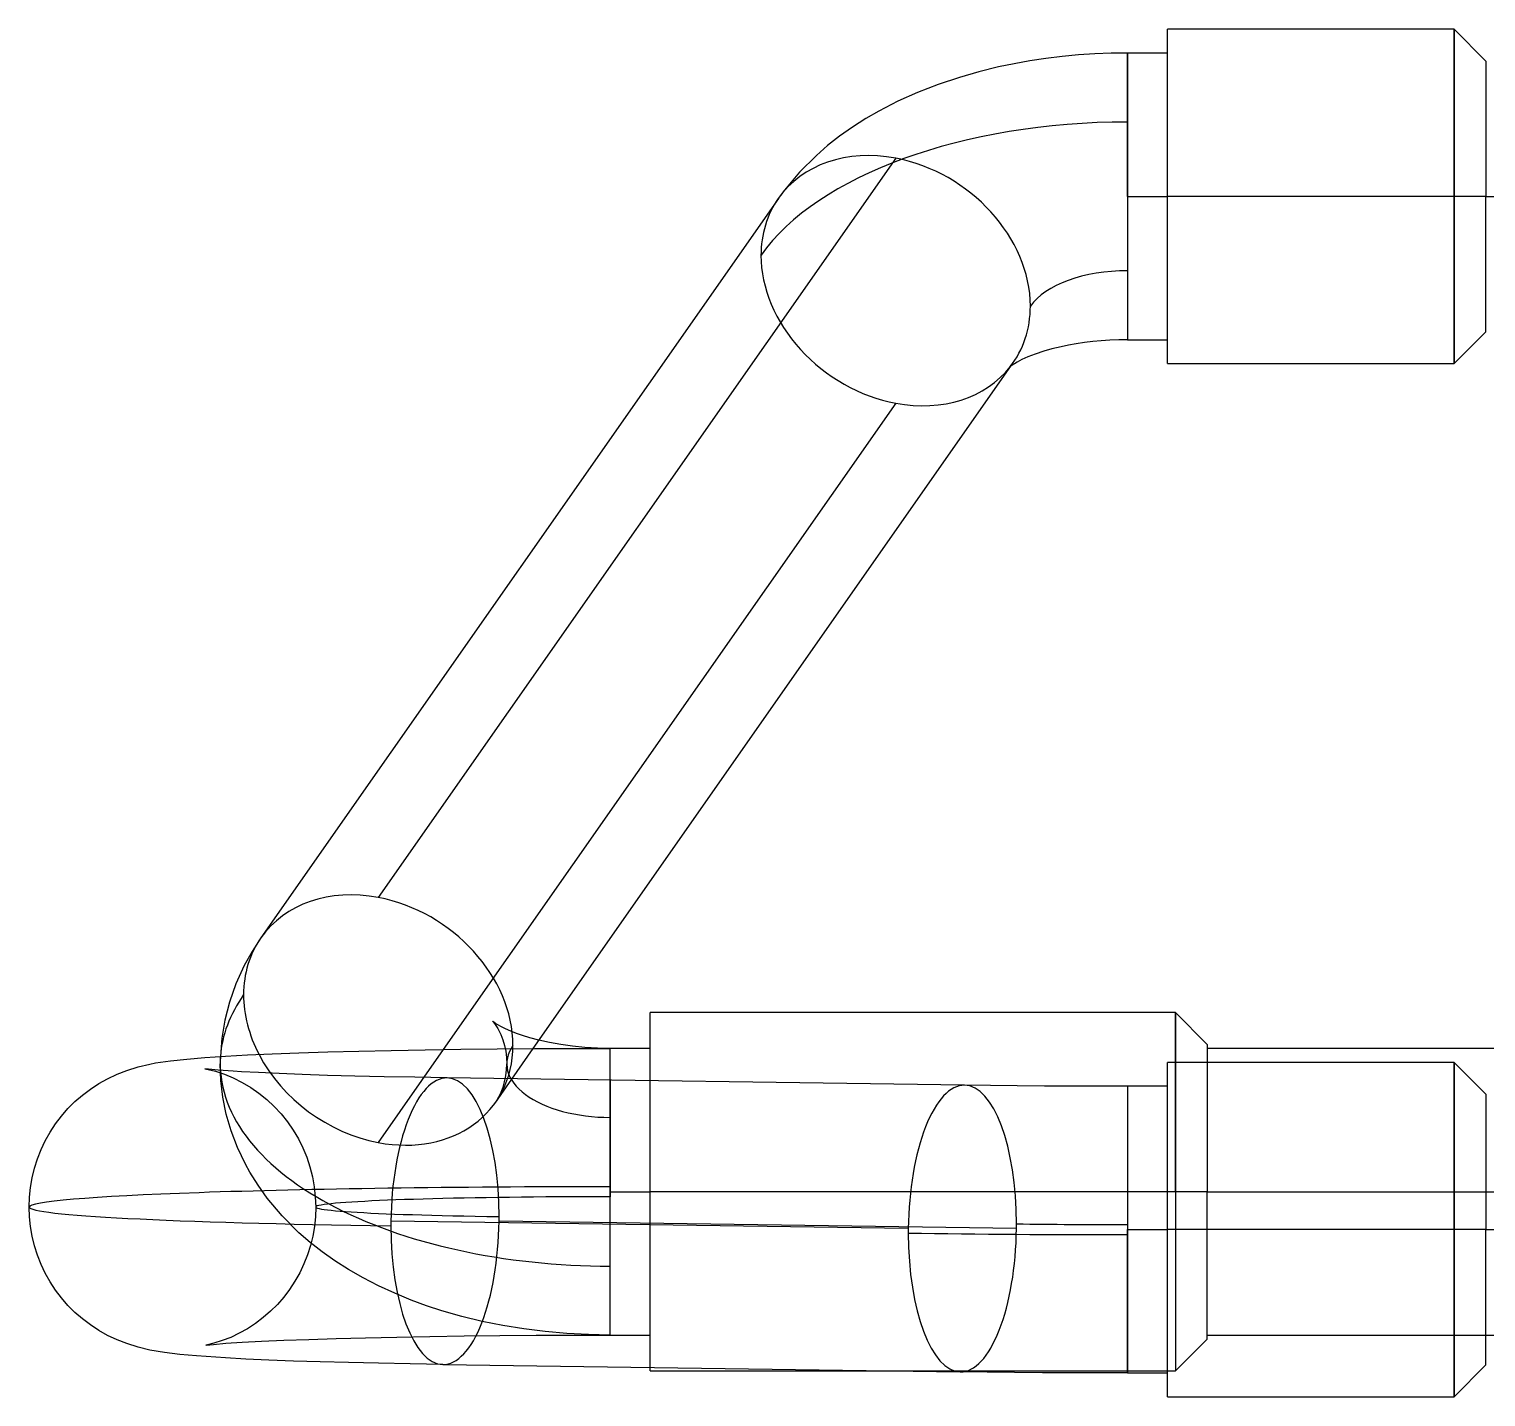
# Model space of a CAD drawing. Header units: millimetres. Extents: x -51.9 to 4.8, y -18 to 18.
# Drawn here: x -51.9 to -33.6, y -8.58 to 8.6 of the extents above; entities that cross this region are included whole.
import ezdxf

# ---------------------------------------------------------------- set-up
doc = ezdxf.new("R2010")
doc.units = ezdxf.units.MM
doc.layers.add('MAIN-1', color=7, linetype='Continuous')
doc.layers.add('MAIN-2', color=7, linetype='Continuous')

msp = doc.modelspace()

# ---------------------------------------------------------------- linework, layer by layer
at = {"layer": 'MAIN-1'}
for p, q in [((-37.6, 6.502), (-37.6, 8.602)), ((-34, 8.602), (-37.6, 8.602)), ((-34, 6.502), (-34, 8.602)), ((-33.6, 8.202), (-34, 8.602)), ((-38.923, 8.259), (-39.126, 8.234)), ((-38.718, 8.278), (-38.923, 8.259)), ((-38.513, 8.291), (-38.718, 8.278)), ((-38.307, 8.3), (-38.513, 8.291)), ((-38.1, 8.302), (-38.307, 8.3)), ((-38.1, 7.436), (-38.1, 8.302)), ((-37.6, 8.302), (-38.1, 8.302)), ((-39.971, 8.067), (-40.213, 7.997)), ((-39.722, 8.127), (-39.971, 8.067)), ((-39.526, 8.168), (-39.722, 8.127)), ((-39.327, 8.204), (-39.526, 8.168)), ((-39.126, 8.234), (-39.327, 8.204)), ((-33.6, 8.202), (-33.6, 6.502)), ((-40.481, 7.908), (-40.74, 7.807)), ((-40.213, 7.997), (-40.481, 7.908)), ((-40.988, 7.696), (-41.224, 7.574)), ((-40.74, 7.807), (-40.988, 7.696)), ((-41.224, 7.574), (-41.39, 7.478)), ((-41.558, 7.371), (-41.718, 7.258)), ((-41.39, 7.478), (-41.558, 7.371)), ((-38.1, 6.502), (-38.1, 7.436)), ((-41.869, 7.14), (-42.01, 7.017)), ((-41.718, 7.258), (-41.869, 7.14)), ((-42.01, 7.017), (-42.223, 6.804)), ((-42.223, 6.804), (-42.411, 6.582)), ((-42.488, 6.475), (-48.988, -2.811)), ((-42.411, 6.582), (-42.489, 6.475)), ((-38.1, 6.502), (-37.6, 6.502)), ((-38.1, 6.502), (-38.1, 4.702)), ((-34, 6.502), (-37.6, 6.502)), ((-37.6, 4.402), (-37.6, 6.502)), ((-33.6, 6.502), (-34, 6.502)), ((-34, 4.402), (-34, 6.502)), ((-33.6, 6.502), (-29.1, 6.502)), ((-33.6, 4.802), (-33.6, 6.502)), ((-34, 4.402), (-33.6, 4.802)), ((-39.051, 4.586), (-39.155, 4.556)), ((-38.937, 4.614), (-39.051, 4.586)), ((-38.843, 4.634), (-38.937, 4.614)), ((-38.745, 4.651), (-38.843, 4.634)), ((-38.643, 4.666), (-38.745, 4.651)), ((-38.538, 4.679), (-38.643, 4.666)), ((-38.431, 4.689), (-38.538, 4.679)), ((-38.322, 4.697), (-38.431, 4.689)), ((-38.211, 4.701), (-38.322, 4.697)), ((-38.1, 4.702), (-38.211, 4.701)), ((-38.1, 4.702), (-37.6, 4.702)), ((-39.523, 4.4), (-39.551, 4.382)), ((-39.489, 4.42), (-39.523, 4.4)), ((-39.429, 4.451), (-39.489, 4.42)), ((-39.353, 4.485), (-39.429, 4.451)), ((-39.261, 4.521), (-39.353, 4.485)), ((-39.155, 4.556), (-39.261, 4.521)), ((-37.6, 4.402), (-34, 4.402)), ((-45.569, -4.203), (-39.569, 4.369)), ((-39.579, 4.362), (-39.582, 4.359)), ((-39.569, 4.369), (-39.579, 4.362)), ((-39.551, 4.382), (-39.569, 4.369)), ((-41.014, 3.904), (-46.697, -4.214)), ((-48.989, -2.811), (-49.099, -2.981)), ((-49.099, -2.981), (-49.198, -3.158)), ((-49.198, -3.158), (-49.304, -3.389)), ((-49.304, -3.389), (-49.384, -3.618)), ((-49.384, -3.618), (-49.443, -3.845)), ((-44.1, -4.606), (-44.1, -3.75)), ((-37.5, -3.75), (-44.1, -3.75)), ((-37.5, -4.376), (-37.5, -3.75)), ((-37.1, -4.15), (-37.5, -3.75)), ((-49.443, -3.845), (-49.481, -4.073)), ((-49.481, -4.073), (-49.498, -4.301)), ((-46.479, -4.211), (-46.021, -4.206)), ((-46.021, -4.206), (-45.553, -4.203)), ((-45.553, -4.203), (-45.078, -4.201)), ((-45.363, -4.127), (-45.495, -4.098)), ((-45.221, -4.152), (-45.363, -4.127)), ((-45.073, -4.173), (-45.221, -4.152)), ((-45.078, -4.201), (-44.6, -4.2)), ((-44.918, -4.188), (-45.073, -4.173)), ((-44.76, -4.197), (-44.918, -4.188)), ((-44.6, -4.2), (-44.76, -4.197)), ((-44.6, -4.599), (-44.6, -4.2)), ((-44.1, -4.2), (-44.6, -4.2)), ((-37.1, -4.15), (-37.1, -4.376)), ((-32.6, -4.2), (-37.1, -4.2)), ((-50.383, -4.396), (-50.313, -4.383)), ((-50.313, -4.383), (-50.125, -4.355)), ((-50.125, -4.355), (-49.921, -4.333)), ((-49.921, -4.333), (-49.693, -4.314)), ((-49.693, -4.314), (-49.434, -4.297)), ((-49.434, -4.297), (-49.156, -4.282)), ((-49.156, -4.282), (-48.848, -4.268)), ((-48.848, -4.268), (-48.511, -4.256)), ((-48.511, -4.256), (-48.147, -4.244)), ((-48.147, -4.244), (-47.76, -4.234)), ((-47.76, -4.234), (-47.352, -4.225)), ((-47.352, -4.225), (-46.924, -4.218)), ((-46.924, -4.218), (-46.479, -4.211)), ((-37.6, -6.476), (-37.6, -4.376)), ((-34, -4.376), (-37.6, -4.376)), ((-34, -6.476), (-34, -4.376)), ((-33.6, -4.776), (-34, -4.376)), ((-50.914, -4.58), (-50.796, -4.524)), ((-50.796, -4.524), (-50.673, -4.476)), ((-50.673, -4.476), (-50.532, -4.432)), ((-50.532, -4.432), (-50.383, -4.396)), ((-49.645, -4.461), (-49.691, -4.455)), ((-49.525, -4.472), (-49.645, -4.461)), ((-49.337, -4.486), (-49.525, -4.472)), ((-49.234, -4.492), (-49.337, -4.486)), ((-49.02, -4.504), (-49.234, -4.492)), ((-48.761, -4.516), (-49.02, -4.504)), ((-48.471, -4.527), (-48.761, -4.516)), ((-48.153, -4.538), (-48.471, -4.527)), ((-47.809, -4.547), (-48.153, -4.538)), ((-47.442, -4.556), (-47.809, -4.547)), ((-47.055, -4.563), (-47.442, -4.556)), ((-46.651, -4.57), (-47.055, -4.563)), ((-40.151, -4.662), (-46.651, -4.57)), ((-51.23, -4.787), (-51.13, -4.711)), ((-51.13, -4.711), (-51.024, -4.642)), ((-51.024, -4.642), (-50.914, -4.58)), ((-39.823, -4.667), (-40.151, -4.662)), ((-39.487, -4.67), (-39.823, -4.667)), ((-39.146, -4.673), (-39.487, -4.67)), ((-38.8, -4.675), (-39.146, -4.673)), ((-38.451, -4.676), (-38.8, -4.675)), ((-38.1, -4.676), (-38.451, -4.676)), ((-38.1, -4.676), (-38.1, -6.476)), ((-37.6, -4.676), (-38.1, -4.676)), ((-51.412, -4.956), (-51.324, -4.868)), ((-51.324, -4.868), (-51.23, -4.787)), ((-33.6, -4.776), (-33.6, -6.476)), ((-51.568, -5.149), (-51.493, -5.05)), ((-51.493, -5.05), (-51.412, -4.956)), ((-51.697, -5.36), (-51.636, -5.252)), ((-51.636, -5.252), (-51.568, -5.149)), ((-51.796, -5.586), (-51.75, -5.471)), ((-51.75, -5.471), (-51.697, -5.36)), ((-51.833, -5.704), (-51.796, -5.586)), ((-51.883, -5.946), (-51.862, -5.824)), ((-51.862, -5.824), (-51.833, -5.704)), ((-51.896, -6.069), (-51.883, -5.946)), ((-51.9, -6.192), (-51.896, -6.069)), ((-51.896, -6.315), (-51.9, -6.192)), ((-51.883, -6.438), (-51.896, -6.315)), ((-40.856, -6.462), (-47.356, -6.37)), ((-51.862, -6.56), (-51.883, -6.438)), ((-51.833, -6.68), (-51.862, -6.56)), ((-38.1, -6.476), (-37.6, -6.476)), ((-38.1, -6.539), (-38.1, -6.476)), ((-38.1, -8.276), (-38.1, -6.539)), ((-34, -6.476), (-37.6, -6.476)), ((-37.6, -8.576), (-37.6, -6.476)), ((-33.6, -6.476), (-34, -6.476)), ((-34, -8.576), (-34, -6.476)), ((-33.6, -6.476), (-29.1, -6.476)), ((-33.6, -8.176), (-33.6, -6.476)), ((-51.796, -6.797), (-51.833, -6.68)), ((-51.75, -6.912), (-51.796, -6.797)), ((-51.697, -7.024), (-51.75, -6.912)), ((-51.636, -7.132), (-51.697, -7.024)), ((-51.568, -7.235), (-51.636, -7.132)), ((-51.494, -7.334), (-51.568, -7.235)), ((-51.412, -7.428), (-51.494, -7.334)), ((-51.324, -7.515), (-51.412, -7.428)), ((-51.23, -7.597), (-51.324, -7.515)), ((-51.13, -7.673), (-51.23, -7.597)), ((-51.024, -7.742), (-51.13, -7.673)), ((-50.914, -7.804), (-51.024, -7.742)), ((-50.796, -7.86), (-50.914, -7.804)), ((-50.673, -7.908), (-50.796, -7.86)), ((-50.531, -7.952), (-50.673, -7.908)), ((-50.383, -7.988), (-50.531, -7.952)), ((-50.201, -8.019), (-50.383, -7.988)), ((-50.008, -8.043), (-50.201, -8.019)), ((-49.796, -8.062), (-50.008, -8.043)), ((-49.556, -8.079), (-49.796, -8.062)), ((-49.434, -8.087), (-49.556, -8.079)), ((-49.176, -8.101), (-49.434, -8.087)), ((-48.89, -8.114), (-49.176, -8.101)), ((-48.58, -8.126), (-48.89, -8.114)), ((-48.245, -8.137), (-48.58, -8.126)), ((-47.887, -8.146), (-48.245, -8.137)), ((-47.51, -8.155), (-47.887, -8.146)), ((-47.114, -8.163), (-47.51, -8.155)), ((-46.702, -8.17), (-47.114, -8.163)), ((-46.702, -8.17), (-40.202, -8.262)), ((-44.1, -8.25), (-44.1, -8.207)), ((-34, -8.576), (-33.6, -8.176)), ((-44.1, -8.25), (-41.044, -8.25)), ((-44.1, -8.25), (-41.044, -8.25)), ((-39.865, -8.266), (-40.202, -8.262)), ((-39.52, -8.27), (-39.865, -8.266)), ((-39.17, -8.273), (-39.52, -8.27)), ((-38.816, -8.275), (-39.17, -8.273)), ((-38.459, -8.276), (-38.816, -8.275)), ((-38.1, -8.276), (-38.459, -8.276)), ((-38.1, -8.276), (-37.6, -8.276)), ((-37.6, -8.576), (-34, -8.576))]:
    msp.add_line(p, q, dxfattribs=at)
for centre, major_axis, ratio, start_param, end_param in [((-38.1, 4.894), (-4.9, 0), 0.518773, -1.570796, -0.348322), ((-41.014, 5.443), (-1.475, 1.032), 0.803572, 0.000066, 0.512374), ((-41.014, 5.443), (-1.475, 1.032), 0.803572, 0.512374, 2.083171), ((-41.014, 5.443), (-1.475, 1.032), 0.803572, 2.083171, 3.100138), ((-47.514, -3.843), (-1.475, 1.032), 0.803572, 0.000066, 0.512374), ((-44.6, -4.392), (-4.9, 0), 0.518773, -0.348322, -0.035812), ((-47.514, -3.843), (-1.475, 1.032), 0.803572, 0.512374, 0.995466), ((-46.676, -6.37), (0.026, 1.8), 0.377293, -0.000094, 1.576164), ((-40.176, -6.462), (0.026, 1.8), 0.377293, -0.000094, 1.576164), ((-44.6, -6.192), (-7.3, 0), 0.034899, 0.00007, 1.183676), ((-46.676, -6.37), (0.026, 1.8), 0.377293, 1.576164, 1.60849), ((-46.676, -6.37), (0.026, 1.8), 0.377293, 1.60849, 3.141499), ((-40.176, -6.462), (0.026, 1.8), 0.377293, 1.576164, 1.60849), ((-38.1, -6.284), (-7.3, 0), 0.034899, 1.183676, 1.570796), ((-40.176, -6.462), (0.026, 1.8), 0.377293, 1.60849, 3.141499)]:
    msp.add_ellipse(centre, major_axis=major_axis, ratio=ratio, start_param=start_param, end_param=end_param, dxfattribs=at)
at = {"layer": 'MAIN-2'}
for p, q in [((-34, 8.602), (-34, 6.502)), ((-38.1, 8.302), (-38.1, 6.502)), ((-41.014, 6.982), (-47.514, -2.304)), ((-38.1, 6.502), (-38.1, 5.569)), ((-38.1, 6.502), (-37.6, 6.502)), ((-34, 6.502), (-37.6, 6.502)), ((-33.6, 6.502), (-34, 6.502)), ((-34, 6.502), (-34, 4.402)), ((-33.6, 6.502), (-29.1, 6.502)), ((-38.1, 5.569), (-38.1, 4.702)), ((-39.569, 4.369), (-39.539, 4.411)), ((-39.562, 4.381), (-39.552, 4.394)), ((-39.552, 4.394), (-39.545, 4.402)), ((-39.545, 4.402), (-39.539, 4.411)), ((-39.582, 4.359), (-39.579, 4.362)), ((-39.579, 4.362), (-39.573, 4.369)), ((-39.573, 4.369), (-39.562, 4.381)), ((-37.5, -3.75), (-44.1, -3.75)), ((-37.5, -3.75), (-37.5, -6)), ((-37.5, -3.75), (-37.5, -6)), ((-37.1, -4.15), (-37.5, -3.75)), ((-46.077, -3.861), (-46.081, -3.857)), ((-46.081, -3.857), (-46.075, -3.863)), ((-46.064, -3.871), (-46.077, -3.861)), ((-46.075, -3.863), (-46.055, -3.887)), ((-46.043, -3.885), (-46.064, -3.871)), ((-46.055, -3.887), (-46.036, -3.914)), ((-46.012, -3.904), (-46.043, -3.885)), ((-46.036, -3.914), (-46.013, -3.949)), ((-46.013, -3.949), (-45.999, -3.974)), ((-45.968, -3.928), (-46.012, -3.904)), ((-45.999, -3.974), (-45.974, -4.027)), ((-45.914, -3.955), (-45.968, -3.928)), ((-45.848, -3.985), (-45.914, -3.955)), ((-45.776, -4.013), (-45.848, -3.985)), ((-45.701, -4.039), (-45.776, -4.013)), ((-46.039, -4.875), (-45.569, -4.203)), ((-45.974, -4.027), (-45.949, -4.092)), ((-45.949, -4.092), (-45.928, -4.162)), ((-45.928, -4.162), (-45.913, -4.236)), ((-45.612, -4.067), (-45.701, -4.039)), ((-45.495, -4.098), (-45.612, -4.067)), ((-44.6, -5.937), (-44.6, -4.2)), ((-44.6, -6), (-44.6, -4.2)), ((-44.1, -4.2), (-44.6, -4.2)), ((-32.6, -4.2), (-37.1, -4.2)), ((-49.499, -4.331), (-49.5, -4.346)), ((-49.5, -4.346), (-49.5, -4.362)), ((-49.5, -4.362), (-49.5, -4.377)), ((-49.5, -4.377), (-49.5, -4.392)), ((-49.492, -4.603), (-49.5, -4.392)), ((-49.498, -4.301), (-49.499, -4.316)), ((-49.499, -4.316), (-49.499, -4.331)), ((-46.697, -4.214), (-47.514, -5.382)), ((-45.913, -4.236), (-45.903, -4.313)), ((-45.903, -4.313), (-45.9, -4.392)), ((-45.903, -4.469), (-45.9, -4.392)), ((-37.5, -6), (-37.5, -4.376)), ((-37.1, -4.376), (-37.1, -6)), ((-34, -4.376), (-34, -6.476)), ((-49.691, -4.455), (-49.651, -4.463)), ((-49.651, -4.463), (-49.56, -4.486)), ((-49.56, -4.486), (-49.447, -4.524)), ((-49.447, -4.524), (-49.335, -4.57)), ((-49.335, -4.57), (-49.224, -4.626)), ((-45.927, -4.618), (-45.912, -4.544)), ((-45.912, -4.544), (-45.903, -4.469)), ((-49.466, -4.813), (-49.492, -4.603)), ((-49.224, -4.626), (-49.116, -4.69)), ((-49.116, -4.69), (-49.013, -4.762)), ((-45.998, -4.807), (-45.971, -4.751)), ((-45.971, -4.751), (-45.947, -4.686)), ((-45.947, -4.686), (-45.927, -4.618)), ((-44.6, -4.599), (-44.6, -6)), ((-44.1, -6), (-44.1, -4.606)), ((-38.1, -4.676), (-38.1, -6.414)), ((-49.423, -5.024), (-49.466, -4.813)), ((-49.013, -4.762), (-48.915, -4.841)), ((-48.915, -4.841), (-48.822, -4.928)), ((-48.822, -4.928), (-48.735, -5.021)), ((-46.039, -4.875), (-46.019, -4.844)), ((-46.019, -4.844), (-45.998, -4.807)), ((-49.363, -5.233), (-49.423, -5.024)), ((-48.735, -5.021), (-48.656, -5.12)), ((-48.656, -5.12), (-48.583, -5.225)), ((-44.6, -5.066), (-44.6, -6)), ((-49.282, -5.446), (-49.363, -5.233)), ((-48.583, -5.225), (-48.518, -5.335)), ((-49.183, -5.655), (-49.282, -5.446)), ((-48.518, -5.335), (-48.461, -5.449)), ((-48.461, -5.449), (-48.413, -5.567)), ((-49.128, -5.755), (-49.183, -5.655)), ((-48.413, -5.567), (-48.372, -5.688)), ((-49.025, -5.919), (-49.128, -5.755)), ((-48.372, -5.688), (-48.341, -5.812)), ((-48.341, -5.812), (-48.318, -5.937)), ((-48.911, -6.079), (-49.025, -5.919)), ((-48.318, -5.937), (-48.305, -6.064)), ((-44.6, -6), (-44.6, -5.937)), ((-44.6, -6), (-44.6, -6.063)), ((-44.6, -7.8), (-44.6, -6)), ((-44.6, -6), (-44.1, -6)), ((-44.6, -6), (-44.1, -6)), ((-44.6, -7.8), (-44.6, -6)), ((-44.6, -6.934), (-44.6, -6)), ((-44.6, -6), (-44.1, -6)), ((-44.6, -6), (-44.1, -6)), ((-44.1, -8.207), (-44.1, -6)), ((-37.5, -6), (-44.1, -6)), ((-37.5, -6), (-44.1, -6)), ((-37.5, -6), (-44.1, -6)), ((-37.5, -6), (-44.1, -6)), ((-37.5, -6), (-37.5, -8.25)), ((-37.1, -6), (-37.5, -6)), ((-37.1, -6), (-37.5, -6)), ((-37.5, -6), (-37.5, -8.25)), ((-37.1, -6), (-37.5, -6)), ((-37.1, -6), (-37.5, -6)), ((-37.1, -7.85), (-37.1, -6)), ((-37.1, -6), (-32.6, -6)), ((-37.1, -6), (-32.6, -6)), ((-37.1, -6), (-32.6, -6)), ((-37.1, -6), (-32.6, -6)), ((-48.723, -6.302), (-48.911, -6.079)), ((-48.305, -6.064), (-48.3, -6.192)), ((-48.3, -6.192), (-48.304, -6.314)), ((-48.51, -6.515), (-48.723, -6.302)), ((-48.304, -6.314), (-48.317, -6.436)), ((-39.497, -6.462), (-45.997, -6.37)), ((-48.369, -6.637), (-48.51, -6.515)), ((-48.338, -6.557), (-48.367, -6.676)), ((-48.317, -6.436), (-48.338, -6.557)), ((-38.1, -6.414), (-38.1, -6.476)), ((-38.1, -6.476), (-37.6, -6.476)), ((-38.1, -6.476), (-38.1, -8.276)), ((-34, -6.476), (-37.6, -6.476)), ((-33.6, -6.476), (-34, -6.476)), ((-34, -6.476), (-34, -8.576)), ((-33.6, -6.476), (-29.1, -6.476)), ((-48.367, -6.676), (-48.404, -6.793)), ((-48.218, -6.755), (-48.369, -6.637)), ((-48.058, -6.868), (-48.218, -6.755)), ((-48.449, -6.907), (-48.501, -7.017)), ((-48.404, -6.793), (-48.449, -6.907)), ((-47.89, -6.976), (-48.058, -6.868)), ((-48.561, -7.124), (-48.628, -7.226)), ((-48.501, -7.017), (-48.561, -7.124)), ((-47.705, -7.082), (-47.89, -6.976)), ((-47.511, -7.182), (-47.705, -7.082)), ((-48.628, -7.226), (-48.702, -7.323)), ((-47.308, -7.275), (-47.511, -7.182)), ((-47.099, -7.361), (-47.308, -7.275)), ((-48.868, -7.501), (-48.96, -7.581)), ((-48.782, -7.415), (-48.868, -7.501)), ((-48.702, -7.323), (-48.782, -7.415)), ((-46.909, -7.431), (-47.099, -7.361)), ((-46.714, -7.494), (-46.909, -7.431)), ((-46.465, -7.566), (-46.714, -7.494)), ((-49.057, -7.654), (-49.157, -7.72)), ((-48.96, -7.581), (-49.057, -7.654)), ((-46.209, -7.628), (-46.465, -7.566)), ((-45.949, -7.68), (-46.209, -7.628)), ((-45.684, -7.723), (-45.949, -7.68)), ((-49.368, -7.829), (-49.474, -7.87)), ((-49.261, -7.778), (-49.368, -7.829)), ((-49.157, -7.72), (-49.261, -7.778)), ((-48.981, -7.878), (-48.702, -7.866)), ((-48.702, -7.866), (-48.388, -7.854)), ((-48.388, -7.854), (-48.043, -7.843)), ((-48.043, -7.843), (-47.674, -7.833)), ((-47.674, -7.833), (-47.28, -7.825)), ((-47.28, -7.825), (-46.866, -7.817)), ((-46.866, -7.817), (-46.434, -7.811)), ((-46.434, -7.811), (-45.988, -7.806)), ((-45.988, -7.806), (-45.531, -7.803)), ((-45.416, -7.757), (-45.684, -7.723)), ((-45.531, -7.803), (-45.067, -7.801)), ((-45.146, -7.781), (-45.416, -7.757)), ((-44.873, -7.795), (-45.146, -7.781)), ((-45.067, -7.801), (-44.6, -7.8)), ((-44.6, -7.8), (-44.873, -7.795)), ((-44.6, -7.8), (-44.1, -7.8)), ((-44.6, -7.8), (-44.1, -7.8)), ((-37.5, -8.25), (-37.1, -7.85)), ((-37.5, -8.25), (-37.1, -7.85)), ((-37.1, -7.8), (-32.6, -7.8)), ((-37.1, -7.8), (-32.6, -7.8)), ((-49.661, -7.923), (-49.682, -7.927)), ((-49.682, -7.927), (-49.675, -7.927)), ((-49.675, -7.927), (-49.586, -7.917)), ((-49.58, -7.904), (-49.661, -7.923)), ((-49.586, -7.917), (-49.431, -7.904)), ((-49.474, -7.87), (-49.58, -7.904)), ((-49.431, -7.904), (-49.223, -7.891)), ((-49.223, -7.891), (-48.981, -7.878)), ((-41.044, -8.25), (-37.5, -8.25)), ((-41.044, -8.25), (-37.5, -8.25))]:
    msp.add_line(p, q, dxfattribs=at)
for centre, major_axis, ratio, start_param, end_param in [((-41.014, 5.443), (-1.475, 1.032), 0.803572, -1.058422, 0.000066), ((-41.014, 5.443), (-1.475, 1.032), 0.803572, -2.629218, -1.058422), ((-38.1, 4.894), (-1.3, 0), 0.518773, -1.570796, -0.348322), ((-41.014, 5.443), (-1.475, 1.032), 0.803572, 3.100138, 3.653967), ((-47.514, -3.843), (-1.475, 1.032), 0.803572, -1.058422, 0.000066), ((-47.514, -3.843), (-1.475, 1.032), 0.803572, -2.629218, -1.058422), ((-47.514, -3.843), (-1.475, 1.032), 0.803572, 2.083171, 3.653967), ((-44.6, -4.392), (-1.3, 0), 0.518773, -0.348322, 1.570796), ((-44.6, -4.392), (-4.9, 0), 0.518773, -0.035812, 1.570796), ((-47.514, -3.843), (-1.475, 1.032), 0.803572, 0.995466, 2.083171), ((-46.676, -6.37), (0.026, 1.8), 0.377293, -1.533103, -0.000094), ((-40.176, -6.462), (0.026, 1.8), 0.377293, -1.533103, -0.000094), ((-44.6, -6.192), (-7.3, 0), 0.034899, -1.570796, 0.00007), ((-44.6, -6.192), (-3.7, 0), 0.034899, -1.570796, 1.183676), ((-46.676, -6.37), (0.026, 1.8), 0.377293, 3.141499, 4.717757), ((-46.676, -6.37), (0.026, 1.8), 0.377293, -1.565428, -1.533103), ((-38.1, -6.284), (-3.7, 0), 0.034899, 1.183676, 1.570796), ((-40.176, -6.462), (0.026, 1.8), 0.377293, -1.565428, -1.533103), ((-40.176, -6.462), (0.026, 1.8), 0.377293, 3.141499, 4.717757)]:
    msp.add_ellipse(centre, major_axis=major_axis, ratio=ratio, start_param=start_param, end_param=end_param, dxfattribs=at)

doc.saveas('drawing.dxf')
